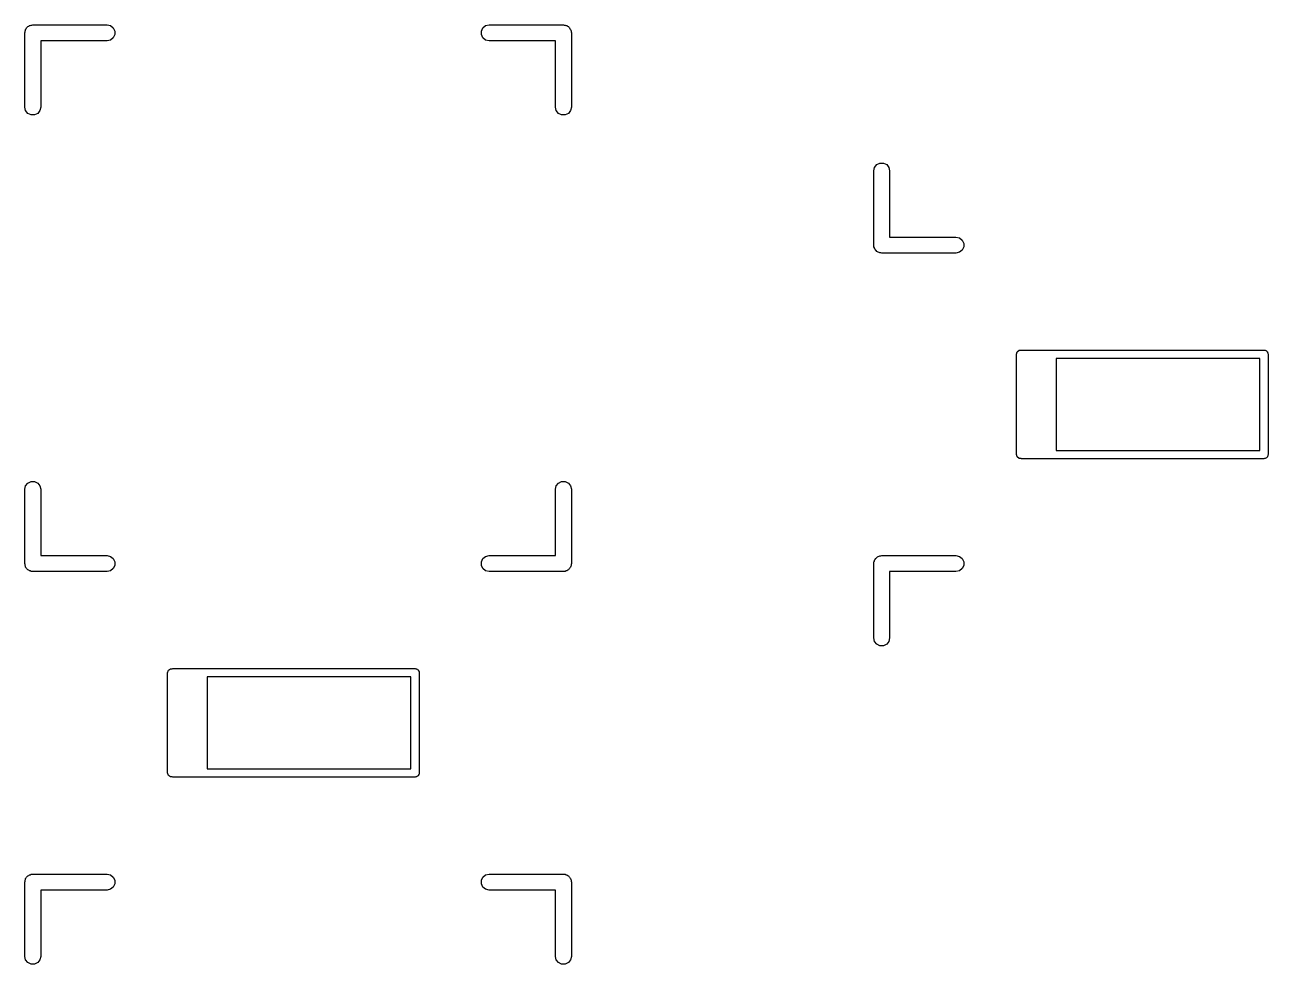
# Model space of a CAD drawing. Extents: x 25 to 230, y -179 to -24.
# Drawn here: x 79.82 to 109.58, y -120.07 to -97.6 of the extents above; entities that cross this region are included whole.
import ezdxf

# ---------------------------------------------------------------- set-up
doc = ezdxf.new("R2010")
doc.units = 0
doc.layers.add('BLACK', color=7, linetype='CONTINUOUS')

msp = doc.modelspace()

# ---------------------------------------------------------------- linework, layer by layer
at = {"layer": 'BLACK', "linetype": 'CONTINUOUS'}
for p, q in [((79.927345, -97.618365), (79.948272, -97.613588)), ((79.948272, -97.613588), (79.96761, -97.604276)), ((79.96761, -97.604276), (79.989074, -97.604276)), ((79.989074, -97.604276), (80.01, -97.5995)), ((80.01, -97.5995), (81.788, -97.5995)), ((81.788, -97.5995), (81.870655, -97.618365)), ((90.849345, -97.618365), (90.932, -97.5995)), ((90.932, -97.5995), (92.71, -97.5995)), ((92.71, -97.5995), (92.730926, -97.604276)), ((92.730926, -97.604276), (92.75239, -97.604276)), ((92.75239, -97.604276), (92.771727, -97.613588)), ((92.771727, -97.613588), (92.792655, -97.618365)), ((79.8195, -97.79), (79.824276, -97.769074)), ((79.8195, -99.568), (79.8195, -97.79)), ((79.824276, -97.74761), (79.833588, -97.728272)), ((79.824276, -97.769074), (79.824276, -97.74761)), ((79.833588, -97.728272), (79.838365, -97.707345)), ((79.838365, -97.707345), (79.851748, -97.690562)), ((79.851748, -97.690562), (79.861061, -97.671225)), ((79.861061, -97.671225), (79.877842, -97.657842)), ((79.877842, -97.657842), (79.891225, -97.641061)), ((79.891225, -97.641061), (79.910562, -97.631748)), ((79.910562, -97.631748), (79.927345, -97.618365)), ((81.870655, -97.618365), (81.936939, -97.671225)), ((81.936939, -97.908775), (81.870655, -97.961635)), ((81.936939, -97.671225), (81.973724, -97.74761)), ((81.973724, -97.83239), (81.936939, -97.908775)), ((81.973724, -97.74761), (81.973724, -97.83239)), ((90.746276, -97.74761), (90.783061, -97.671225)), ((90.746276, -97.83239), (90.746276, -97.74761)), ((90.783061, -97.908775), (90.746276, -97.83239)), ((90.783061, -97.671225), (90.849345, -97.618365)), ((90.849345, -97.961635), (90.783061, -97.908775)), ((92.792655, -97.618365), (92.809437, -97.631748)), ((92.809437, -97.631748), (92.828775, -97.641061)), ((92.828775, -97.641061), (92.842157, -97.657842)), ((92.842157, -97.657842), (92.858939, -97.671225)), ((92.858939, -97.671225), (92.868251, -97.690562)), ((92.868251, -97.690562), (92.881635, -97.707345)), ((92.881635, -97.707345), (92.886411, -97.728272)), ((92.886411, -97.728272), (92.895724, -97.74761)), ((92.895724, -97.74761), (92.895724, -97.769074)), ((92.895724, -97.769074), (92.9005, -97.79)), ((92.9005, -97.79), (92.9005, -99.568)), ((81.788, -97.9805), (80.2005, -97.9805)), ((80.2005, -97.9805), (80.2005, -99.568)), ((81.870655, -97.961635), (81.788, -97.9805)), ((90.932, -97.9805), (90.849345, -97.961635)), ((92.5195, -97.9805), (90.932, -97.9805)), ((92.5195, -99.568), (92.5195, -97.9805)), ((79.838365, -99.650655), (79.8195, -99.568)), ((79.891225, -99.716939), (79.838365, -99.650655)), ((80.181635, -99.650655), (80.128775, -99.716939)), ((80.2005, -99.568), (80.181635, -99.650655)), ((92.538365, -99.650655), (92.5195, -99.568)), ((92.591225, -99.716939), (92.538365, -99.650655)), ((92.881635, -99.650655), (92.828775, -99.716939)), ((92.9005, -99.568), (92.881635, -99.650655)), ((79.96761, -99.753724), (79.891225, -99.716939)), ((80.05239, -99.753724), (79.96761, -99.753724)), ((80.128775, -99.716939), (80.05239, -99.753724)), ((92.66761, -99.753724), (92.591225, -99.716939)), ((92.75239, -99.753724), (92.66761, -99.753724)), ((92.828775, -99.716939), (92.75239, -99.753724)), ((100.1395, -101.092), (100.158365, -101.009345)), ((100.1395, -102.87), (100.1395, -101.092)), ((100.158365, -101.009345), (100.211225, -100.943061)), ((100.211225, -100.943061), (100.28761, -100.906276)), ((100.28761, -100.906276), (100.37239, -100.906276)), ((100.37239, -100.906276), (100.448775, -100.943061)), ((100.448775, -100.943061), (100.501635, -101.009345)), ((100.501635, -101.009345), (100.5205, -101.092)), ((100.5205, -101.092), (100.5205, -102.6795)), ((100.144276, -102.890925), (100.1395, -102.87)), ((100.144276, -102.91239), (100.144276, -102.890925)), ((100.153588, -102.931727), (100.144276, -102.91239)), ((100.158365, -102.952655), (100.153588, -102.931727)), ((100.171748, -102.969437), (100.158365, -102.952655)), ((100.181061, -102.988775), (100.171748, -102.969437)), ((100.5205, -102.6795), (102.108, -102.6795)), ((102.108, -102.6795), (102.190655, -102.698365)), ((102.190655, -102.698365), (102.256939, -102.751225)), ((102.256939, -102.751225), (102.293724, -102.82761)), ((102.293724, -102.91239), (102.256939, -102.988775)), ((102.293724, -102.82761), (102.293724, -102.91239)), ((100.197842, -103.002157), (100.181061, -102.988775)), ((100.211225, -103.018939), (100.197842, -103.002157)), ((100.230562, -103.028251), (100.211225, -103.018939)), ((100.247345, -103.041635), (100.230562, -103.028251)), ((100.268272, -103.046411), (100.247345, -103.041635)), ((100.28761, -103.055724), (100.268272, -103.046411)), ((100.309074, -103.055724), (100.28761, -103.055724)), ((100.33, -103.0605), (100.309074, -103.055724)), ((102.108, -103.0605), (100.33, -103.0605)), ((102.190655, -103.041635), (102.108, -103.0605)), ((102.256939, -102.988775), (102.190655, -103.041635)), ((103.555, -105.48), (103.574098, -105.421221)), ((103.555, -107.88), (103.555, -105.48)), ((103.574098, -105.421221), (103.624098, -105.384894)), ((103.624098, -105.384894), (103.664937, -105.384894)), ((103.664937, -105.384894), (103.68, -105.38)), ((103.68, -105.38), (109.48, -105.38)), ((104.505, -105.58), (104.505, -107.78)), ((109.38, -105.58), (104.505, -105.58)), ((109.38, -107.78), (109.38, -105.58)), ((109.48, -105.38), (109.495063, -105.384894)), ((109.495063, -105.384894), (109.510902, -105.384894)), ((109.510902, -105.384894), (109.523715, -105.394203)), ((109.523715, -105.394203), (109.538779, -105.399098)), ((109.538779, -105.399098), (109.548088, -105.411911)), ((109.548088, -105.411911), (109.560902, -105.421221)), ((109.560902, -105.421221), (109.565796, -105.436284)), ((109.565796, -105.436284), (109.575106, -105.449098)), ((109.575106, -105.449098), (109.575106, -105.464937)), ((109.575106, -105.464937), (109.58, -105.48)), ((109.58, -105.48), (109.58, -107.88)), ((103.574098, -107.938779), (103.555, -107.88)), ((103.624098, -107.975106), (103.574098, -107.938779)), ((103.664937, -107.975106), (103.624098, -107.975106)), ((103.68, -107.98), (103.664937, -107.975106)), ((109.48, -107.98), (103.68, -107.98)), ((104.505, -107.78), (109.38, -107.78)), ((109.495063, -107.975106), (109.48, -107.98)), ((109.510902, -107.975106), (109.495063, -107.975106)), ((109.523715, -107.965796), (109.510902, -107.975106)), ((109.538779, -107.960902), (109.523715, -107.965796)), ((109.548088, -107.948088), (109.538779, -107.960902)), ((109.560902, -107.938779), (109.548088, -107.948088)), ((109.565796, -107.923715), (109.560902, -107.938779)), ((109.575106, -107.910902), (109.565796, -107.923715)), ((109.58, -107.88), (109.575106, -107.895062)), ((109.575106, -107.895062), (109.575106, -107.910902)), ((79.838365, -108.629345), (79.891225, -108.563061)), ((79.891225, -108.563061), (79.96761, -108.526276)), ((79.96761, -108.526276), (80.05239, -108.526276)), ((80.05239, -108.526276), (80.128775, -108.563061)), ((80.128775, -108.563061), (80.181635, -108.629345)), ((92.538365, -108.629345), (92.591225, -108.563061)), ((92.591225, -108.563061), (92.66761, -108.526276)), ((92.66761, -108.526276), (92.75239, -108.526276)), ((92.75239, -108.526276), (92.828775, -108.563061)), ((92.828775, -108.563061), (92.881635, -108.629345)), ((79.8195, -108.712), (79.838365, -108.629345)), ((79.8195, -110.49), (79.8195, -108.712)), ((80.181635, -108.629345), (80.2005, -108.712)), ((80.2005, -108.712), (80.2005, -110.2995)), ((92.5195, -108.712), (92.538365, -108.629345)), ((92.5195, -110.2995), (92.5195, -108.712)), ((92.881635, -108.629345), (92.9005, -108.712)), ((92.9005, -108.712), (92.9005, -110.49)), ((80.2005, -110.2995), (81.788, -110.2995)), ((81.788, -110.2995), (81.870655, -110.318365)), ((81.870655, -110.318365), (81.936939, -110.371225)), ((81.936939, -110.371225), (81.973724, -110.44761)), ((90.746276, -110.44761), (90.783061, -110.371225)), ((90.783061, -110.371225), (90.849345, -110.318365)), ((90.849345, -110.318365), (90.932, -110.2995)), ((90.932, -110.2995), (92.5195, -110.2995)), ((100.153588, -110.428272), (100.158365, -110.407345)), ((100.158365, -110.407345), (100.171748, -110.390562)), ((100.171748, -110.390562), (100.181061, -110.371225)), ((100.181061, -110.371225), (100.197842, -110.357842)), ((100.197842, -110.357842), (100.211225, -110.341061)), ((100.211225, -110.341061), (100.230562, -110.331748)), ((100.230562, -110.331748), (100.247345, -110.318365)), ((100.247345, -110.318365), (100.268272, -110.313588)), ((100.268272, -110.313588), (100.28761, -110.304276)), ((100.28761, -110.304276), (100.309074, -110.304276)), ((100.309074, -110.304276), (100.33, -110.2995)), ((100.33, -110.2995), (102.108, -110.2995)), ((102.108, -110.2995), (102.190655, -110.318365)), ((102.190655, -110.318365), (102.256939, -110.371225)), ((102.256939, -110.371225), (102.293724, -110.44761)), ((79.824276, -110.510925), (79.8195, -110.49)), ((79.824276, -110.53239), (79.824276, -110.510925)), ((79.833588, -110.551727), (79.824276, -110.53239)), ((79.838365, -110.572655), (79.833588, -110.551727)), ((79.851748, -110.589437), (79.838365, -110.572655)), ((79.861061, -110.608775), (79.851748, -110.589437)), ((79.877842, -110.622157), (79.861061, -110.608775)), ((79.891225, -110.638939), (79.877842, -110.622157)), ((79.910562, -110.648251), (79.891225, -110.638939)), ((79.927345, -110.661635), (79.910562, -110.648251)), ((79.948272, -110.666411), (79.927345, -110.661635)), ((79.96761, -110.675724), (79.948272, -110.666411)), ((79.989074, -110.675724), (79.96761, -110.675724)), ((80.01, -110.6805), (79.989074, -110.675724)), ((81.788, -110.6805), (80.01, -110.6805)), ((81.870655, -110.661635), (81.788, -110.6805)), ((81.936939, -110.608775), (81.870655, -110.661635)), ((81.973724, -110.53239), (81.936939, -110.608775)), ((81.973724, -110.44761), (81.973724, -110.53239)), ((90.746276, -110.53239), (90.746276, -110.44761)), ((90.783061, -110.608775), (90.746276, -110.53239)), ((90.849345, -110.661635), (90.783061, -110.608775)), ((90.932, -110.6805), (90.849345, -110.661635)), ((92.71, -110.6805), (90.932, -110.6805)), ((92.730926, -110.675724), (92.71, -110.6805)), ((92.75239, -110.675724), (92.730926, -110.675724)), ((92.771727, -110.666411), (92.75239, -110.675724)), ((92.792655, -110.661635), (92.771727, -110.666411)), ((92.809437, -110.648251), (92.792655, -110.661635)), ((92.828775, -110.638939), (92.809437, -110.648251)), ((92.842157, -110.622157), (92.828775, -110.638939)), ((92.858939, -110.608775), (92.842157, -110.622157)), ((92.868251, -110.589437), (92.858939, -110.608775)), ((92.881635, -110.572655), (92.868251, -110.589437)), ((92.886411, -110.551727), (92.881635, -110.572655)), ((92.895724, -110.53239), (92.886411, -110.551727)), ((92.9005, -110.49), (92.895724, -110.510925)), ((92.895724, -110.510925), (92.895724, -110.53239)), ((100.1395, -110.49), (100.144276, -110.469074)), ((100.1395, -112.268), (100.1395, -110.49)), ((100.144276, -110.44761), (100.153588, -110.428272)), ((100.144276, -110.469074), (100.144276, -110.44761)), ((102.108, -110.6805), (100.5205, -110.6805)), ((100.5205, -110.6805), (100.5205, -112.268)), ((102.190655, -110.661635), (102.108, -110.6805)), ((102.256939, -110.608775), (102.190655, -110.661635)), ((102.293724, -110.53239), (102.256939, -110.608775)), ((102.293724, -110.44761), (102.293724, -110.53239)), ((100.158365, -112.350655), (100.1395, -112.268)), ((100.211225, -112.416939), (100.158365, -112.350655)), ((100.28761, -112.453724), (100.211225, -112.416939)), ((100.37239, -112.453724), (100.28761, -112.453724)), ((100.448775, -112.416939), (100.37239, -112.453724)), ((100.501635, -112.350655), (100.448775, -112.416939)), ((100.5205, -112.268), (100.501635, -112.350655)), ((83.235, -113.1), (83.254098, -113.041221)), ((83.254098, -113.041221), (83.304098, -113.004894)), ((83.304098, -113.004894), (83.344937, -113.004894)), ((83.344937, -113.004894), (83.36, -113)), ((83.36, -113), (89.16, -113)), ((89.16, -113), (89.175063, -113.004894)), ((89.175063, -113.004894), (89.190902, -113.004894)), ((89.190902, -113.004894), (89.203715, -113.014203)), ((89.203715, -113.014203), (89.218779, -113.019098)), ((89.218779, -113.019098), (89.228088, -113.031911)), ((89.228088, -113.031911), (89.240902, -113.041221)), ((89.240902, -113.041221), (89.245796, -113.056284)), ((89.245796, -113.056284), (89.255106, -113.069098)), ((89.255106, -113.069098), (89.255106, -113.084937)), ((89.255106, -113.084937), (89.26, -113.1)), ((83.235, -115.5), (83.235, -113.1)), ((84.185, -113.2), (84.185, -115.4)), ((89.06, -113.2), (84.185, -113.2)), ((89.06, -115.4), (89.06, -113.2)), ((89.26, -113.1), (89.26, -115.5)), ((84.185, -115.4), (89.06, -115.4)), ((83.254098, -115.558779), (83.235, -115.5)), ((83.304098, -115.595106), (83.254098, -115.558779)), ((83.344937, -115.595106), (83.304098, -115.595106)), ((83.36, -115.6), (83.344937, -115.595106)), ((89.16, -115.6), (83.36, -115.6)), ((89.175063, -115.595106), (89.16, -115.6)), ((89.190902, -115.595106), (89.175063, -115.595106)), ((89.203715, -115.585796), (89.190902, -115.595106)), ((89.218779, -115.580902), (89.203715, -115.585796)), ((89.228088, -115.568088), (89.218779, -115.580902)), ((89.240902, -115.558779), (89.228088, -115.568088)), ((89.245796, -115.543715), (89.240902, -115.558779)), ((89.255106, -115.530902), (89.245796, -115.543715)), ((89.26, -115.5), (89.255106, -115.515062)), ((89.255106, -115.515062), (89.255106, -115.530902)), ((79.8195, -118.11), (79.824276, -118.089074)), ((79.8195, -119.888), (79.8195, -118.11)), ((79.824276, -118.06761), (79.833588, -118.048272)), ((79.824276, -118.089074), (79.824276, -118.06761)), ((79.833588, -118.048272), (79.838365, -118.027345)), ((79.838365, -118.027345), (79.851748, -118.010562)), ((79.851748, -118.010562), (79.861061, -117.991225)), ((79.861061, -117.991225), (79.877842, -117.977842)), ((79.877842, -117.977842), (79.891225, -117.961061)), ((79.891225, -117.961061), (79.910562, -117.951748)), ((79.910562, -117.951748), (79.927345, -117.938365)), ((79.927345, -117.938365), (79.948272, -117.933588)), ((79.948272, -117.933588), (79.96761, -117.924276)), ((79.96761, -117.924276), (79.989074, -117.924276)), ((79.989074, -117.924276), (80.01, -117.9195)), ((80.01, -117.9195), (81.788, -117.9195)), ((81.788, -117.9195), (81.870655, -117.938365)), ((81.870655, -117.938365), (81.936939, -117.991225)), ((81.936939, -117.991225), (81.973724, -118.06761)), ((81.973724, -118.06761), (81.973724, -118.15239)), ((90.746276, -118.06761), (90.783061, -117.991225)), ((90.746276, -118.15239), (90.746276, -118.06761)), ((90.783061, -117.991225), (90.849345, -117.938365)), ((90.849345, -117.938365), (90.932, -117.9195)), ((90.932, -117.9195), (92.71, -117.9195)), ((92.71, -117.9195), (92.730926, -117.924276)), ((92.730926, -117.924276), (92.75239, -117.924276)), ((92.75239, -117.924276), (92.771727, -117.933588)), ((92.771727, -117.933588), (92.792655, -117.938365)), ((92.792655, -117.938365), (92.809437, -117.951748)), ((92.809437, -117.951748), (92.828775, -117.961061)), ((92.828775, -117.961061), (92.842157, -117.977842)), ((92.842157, -117.977842), (92.858939, -117.991225)), ((92.858939, -117.991225), (92.868251, -118.010562)), ((92.868251, -118.010562), (92.881635, -118.027345)), ((92.881635, -118.027345), (92.886411, -118.048272)), ((92.886411, -118.048272), (92.895724, -118.06761)), ((92.895724, -118.06761), (92.895724, -118.089074)), ((92.895724, -118.089074), (92.9005, -118.11)), ((92.9005, -118.11), (92.9005, -119.888)), ((81.788, -118.3005), (80.2005, -118.3005)), ((80.2005, -118.3005), (80.2005, -119.888)), ((81.870655, -118.281635), (81.788, -118.3005)), ((81.936939, -118.228775), (81.870655, -118.281635)), ((81.973724, -118.15239), (81.936939, -118.228775)), ((90.783061, -118.228775), (90.746276, -118.15239)), ((90.849345, -118.281635), (90.783061, -118.228775)), ((90.932, -118.3005), (90.849345, -118.281635)), ((92.5195, -118.3005), (90.932, -118.3005)), ((92.5195, -119.888), (92.5195, -118.3005)), ((79.838365, -119.970655), (79.8195, -119.888)), ((80.2005, -119.888), (80.181635, -119.970655)), ((92.538365, -119.970655), (92.5195, -119.888)), ((92.9005, -119.888), (92.881635, -119.970655)), ((79.891225, -120.036939), (79.838365, -119.970655)), ((79.96761, -120.073724), (79.891225, -120.036939)), ((80.05239, -120.073724), (79.96761, -120.073724)), ((80.128775, -120.036939), (80.05239, -120.073724)), ((80.181635, -119.970655), (80.128775, -120.036939)), ((92.591225, -120.036939), (92.538365, -119.970655)), ((92.66761, -120.073724), (92.591225, -120.036939)), ((92.75239, -120.073724), (92.66761, -120.073724)), ((92.828775, -120.036939), (92.75239, -120.073724)), ((92.881635, -119.970655), (92.828775, -120.036939))]:
    msp.add_line(p, q, dxfattribs=at)

doc.saveas('drawing.dxf')
